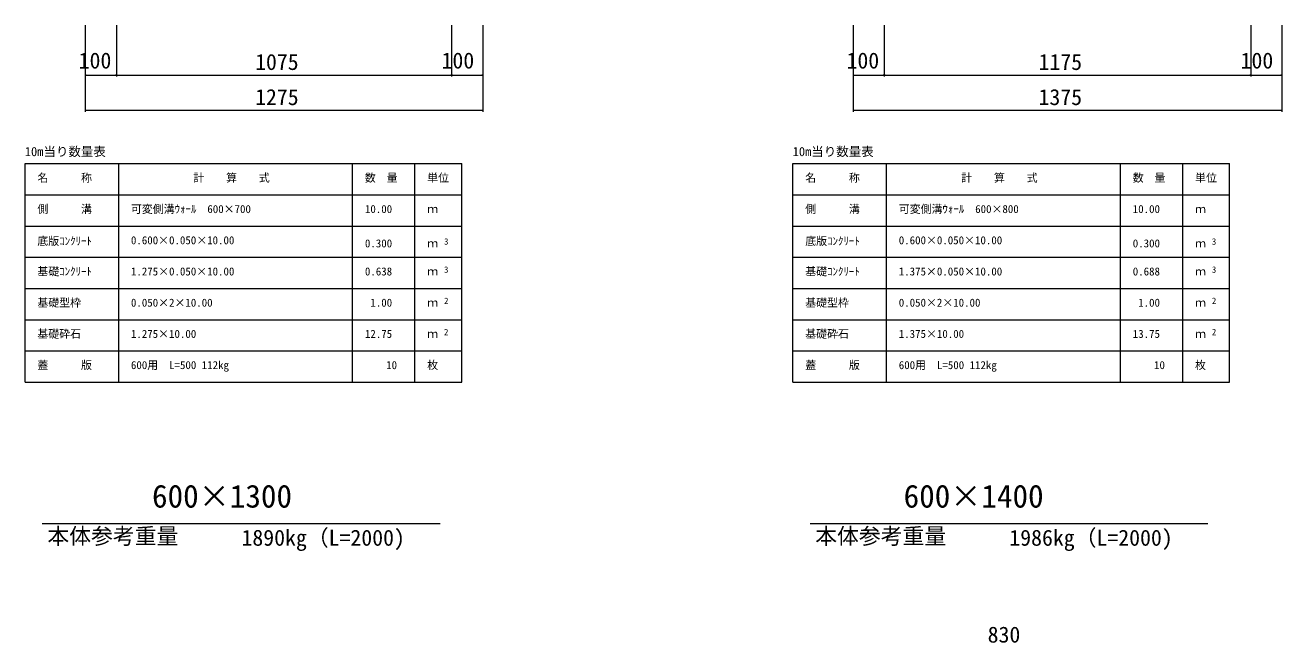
# Model space of a CAD drawing. Units: millimetres on the paper, scale 1:20. Extents: x 0 to 841, y 0 to 594.
# Drawn here: x 196.4 to 397.9, y 337.7 to 436.7 of the extents above; entities that cross this region are included whole.
import ezdxf
from ezdxf.enums import TextEntityAlignment as Align

# ---------------------------------------------------------------- set-up
doc = ezdxf.new("R2010")
doc.units = ezdxf.units.MM
doc.layers.add('D-STR-DIM（寸法）', color=7, linetype='Continuous', lineweight=18)
doc.layers.add('D-STR-HTXT（旗揚げ）', color=4, linetype='Continuous', lineweight=18)
doc.layers.add('D-STR-TXT（文字）', color=7, linetype='Continuous')
doc.styles.add('ＭＳ ゴシック', font='')
doc.styles.get('ＭＳ ゴシック').set_extended_font_data('MS Gothic')

msp = doc.modelspace()

# ---------------------------------------------------------------- linework, layer by layer
at = {"layer": 'D-STR-DIM（寸法）'}
for p, q in [((206.006, 436.674), (206.006, 422.801)), ((206.006, 436.674), (206.006, 428.424)), ((211.006, 436.674), (211.006, 428.424)), ((211.006, 436.674), (211.006, 428.424)), ((264.756, 436.674), (264.756, 428.424)), ((264.756, 436.674), (264.756, 428.424)), ((269.756, 436.674), (269.756, 428.424)), ((269.756, 436.674), (269.756, 422.801)), ((329.108, 436.674), (329.108, 422.801)), ((329.108, 436.674), (329.108, 428.424)), ((334.108, 436.674), (334.108, 428.424)), ((334.108, 436.674), (334.108, 428.424)), ((392.858, 436.674), (392.858, 428.424)), ((392.858, 436.674), (392.858, 428.424)), ((397.858, 436.674), (397.858, 428.424)), ((397.858, 436.674), (397.858, 422.801)), ((206.006, 428.674), (206.156, 428.699)), ((206.006, 428.674), (206.026, 428.674)), ((206.156, 428.649), (206.006, 428.674)), ((206.026, 428.674), (210.986, 428.674)), ((210.856, 428.699), (211.006, 428.674)), ((211.006, 428.674), (210.856, 428.649)), ((211.006, 428.674), (210.986, 428.674)), ((211.006, 428.674), (211.156, 428.699)), ((211.006, 428.674), (211.026, 428.674)), ((211.156, 428.649), (211.006, 428.674)), ((211.026, 428.674), (264.736, 428.674)), ((264.606, 428.699), (264.756, 428.674)), ((264.756, 428.674), (264.606, 428.649)), ((264.756, 428.674), (264.736, 428.674)), ((264.756, 428.674), (264.906, 428.699)), ((264.756, 428.674), (264.776, 428.674)), ((264.906, 428.649), (264.756, 428.674)), ((264.776, 428.674), (269.736, 428.674)), ((269.606, 428.699), (269.756, 428.674)), ((269.756, 428.674), (269.606, 428.649)), ((269.756, 428.674), (269.736, 428.674)), ((329.108, 428.674), (329.258, 428.699)), ((329.108, 428.674), (329.128, 428.674)), ((329.258, 428.649), (329.108, 428.674)), ((329.128, 428.674), (334.088, 428.674)), ((333.958, 428.699), (334.108, 428.674)), ((334.108, 428.674), (333.958, 428.649)), ((334.108, 428.674), (334.088, 428.674)), ((334.108, 428.674), (334.258, 428.699)), ((334.108, 428.674), (334.128, 428.674)), ((334.258, 428.649), (334.108, 428.674)), ((334.128, 428.674), (392.838, 428.674)), ((392.708, 428.699), (392.858, 428.674)), ((392.858, 428.674), (392.708, 428.649)), ((392.858, 428.674), (392.838, 428.674)), ((392.858, 428.674), (393.008, 428.699)), ((392.858, 428.674), (392.878, 428.674)), ((393.008, 428.649), (392.858, 428.674)), ((392.878, 428.674), (397.838, 428.674)), ((397.708, 428.699), (397.858, 428.674)), ((397.858, 428.674), (397.708, 428.649)), ((397.858, 428.674), (397.838, 428.674)), ((206.006, 423.051), (206.156, 423.076)), ((206.006, 423.051), (206.026, 423.051)), ((206.156, 423.026), (206.006, 423.051)), ((206.026, 423.051), (269.736, 423.051)), ((269.606, 423.076), (269.756, 423.051)), ((269.756, 423.051), (269.606, 423.026)), ((269.756, 423.051), (269.736, 423.051)), ((329.108, 423.051), (329.258, 423.076)), ((329.108, 423.051), (329.128, 423.051)), ((329.258, 423.026), (329.108, 423.051)), ((329.128, 423.051), (397.838, 423.051)), ((397.708, 423.076), (397.858, 423.051)), ((397.858, 423.051), (397.708, 423.026)), ((397.858, 423.051), (397.838, 423.051))]:
    msp.add_line(p, q, dxfattribs=at)
at = {"layer": 'D-STR-HTXT（旗揚げ）'}
for p, q in [((196.378, 414.486), (266.378, 414.486)), ((196.378, 379.486), (196.378, 414.486)), ((211.378, 379.486), (211.378, 414.486)), ((248.878, 379.486), (248.878, 414.486)), ((258.878, 398.486), (258.878, 414.486)), ((258.878, 379.486), (258.878, 414.486)), ((266.378, 379.486), (266.378, 414.486)), ((319.48, 414.486), (389.48, 414.486)), ((319.48, 379.486), (319.48, 414.486)), ((334.48, 379.486), (334.48, 414.486)), ((371.98, 379.486), (371.98, 414.486)), ((381.98, 398.486), (381.98, 414.486)), ((381.98, 379.486), (381.98, 414.486)), ((389.48, 379.486), (389.48, 414.486)), ((196.378, 409.486), (266.378, 409.486)), ((319.48, 409.486), (389.48, 409.486)), ((196.378, 404.486), (266.378, 404.486)), ((319.48, 404.486), (389.48, 404.486)), ((196.378, 399.486), (266.378, 399.486)), ((319.48, 399.486), (389.48, 399.486)), ((196.378, 394.486), (266.378, 394.486)), ((319.48, 394.486), (389.48, 394.486)), ((196.378, 389.486), (266.378, 389.486)), ((319.48, 389.486), (389.48, 389.486)), ((196.378, 384.486), (266.378, 384.486)), ((319.48, 384.486), (389.48, 384.486)), ((196.378, 379.486), (266.378, 379.486)), ((319.48, 379.486), (389.48, 379.486)), ((199.114, 356.833), (262.898, 356.833)), ((322.216, 356.833), (385.999, 356.833))]:
    msp.add_line(p, q, dxfattribs=at)

# ---------------------------------------------------------------- texts
at = {"layer": 'D-STR-DIM（寸法）', "style": 'ＭＳ ゴシック'}
for s, p in [('100', (204.961, 428.953)), ('1075', (233.244, 428.724)), ('100', (263.139, 428.953)), ('100', (328.063, 428.953)), ('1175', (358.846, 428.724)), ('100', (391.241, 428.953)), ('1275', (233.244, 423.101)), ('1375', (358.846, 423.101)), ('830', (350.688, 336.987))]:
    msp.add_text(s, height=2.566, dxfattribs=at).set_placement(p, align=Align.BOTTOM_LEFT)
at = {"layer": 'D-STR-TXT（文字）', "style": 'ＭＳ ゴシック'}
for s, height, p in [('10m当り数量表', 1.466, (196.324, 415.249)), ('10m当り数量表', 1.466, (319.426, 415.249)), ('名\u3000\u3000\u3000称', 1.283, (198.34, 411.187)), ('計\u3000\u3000算\u3000\u3000式', 1.283, (223.344, 411.187)), ('数\u3000量', 1.283, (250.84, 411.187)), ('単位', 1.283, (260.84, 411.187)), ('名\u3000\u3000\u3000称', 1.283, (321.442, 411.187)), ('計\u3000\u3000算\u3000\u3000式', 1.283, (346.446, 411.187)), ('数\u3000量', 1.283, (373.942, 411.187)), ('単位', 1.283, (383.942, 411.187)), ('側\u3000\u3000\u3000溝', 1.283, (198.34, 406.187)), ('可変側溝ｳｫｰﾙ\u3000600×700', 1.283, (213.34, 406.187)), ('10.00', 1.283, (250.853, 406.187)), ('ｍ', 1.283, (260.84, 406.187)), ('側\u3000\u3000\u3000溝', 1.283, (321.442, 406.187)), ('可変側溝ｳｫｰﾙ\u3000600×800', 1.283, (336.442, 406.187)), ('10.00', 1.283, (373.955, 406.187)), ('ｍ', 1.283, (383.942, 406.187)), ('底版ｺﾝｸﾘｰﾄ', 1.283, (198.34, 401.055)), ('0.600×0.050×10.00', 1.283, (213.34, 401.187)), ('0.300', 1.283, (250.853, 400.687)), ('ｍ', 1.283, (260.84, 400.687)), ('3', 1.026, (263.541, 401.19)), ('底版ｺﾝｸﾘｰﾄ', 1.283, (321.442, 401.055)), ('0.600×0.050×10.00', 1.283, (336.442, 401.187)), ('0.300', 1.283, (373.955, 400.687)), ('ｍ', 1.283, (383.942, 400.687)), ('3', 1.026, (386.643, 401.19)), ('基礎ｺﾝｸﾘｰﾄ', 1.283, (198.34, 396.187)), ('1.275×0.050×10.00', 1.283, (213.34, 396.187)), ('0.638', 1.283, (250.853, 396.187)), ('ｍ', 1.283, (260.84, 396.187)), ('3', 1.026, (263.541, 396.69)), ('基礎ｺﾝｸﾘｰﾄ', 1.283, (321.442, 396.187)), ('1.375×0.050×10.00', 1.283, (336.442, 396.187)), ('0.688', 1.283, (373.955, 396.187)), ('ｍ', 1.283, (383.942, 396.187)), ('3', 1.026, (386.643, 396.69)), ('基礎型枠', 1.283, (198.34, 391.187)), ('2', 1.026, (263.541, 391.69)), ('基礎型枠', 1.283, (321.442, 391.187)), ('2', 1.026, (386.643, 391.69)), ('0.050×2×10.00', 1.283, (213.34, 391.187)), (' 1.00', 1.283, (250.853, 391.187)), ('ｍ', 1.283, (260.84, 391.187)), ('0.050×2×10.00', 1.283, (336.442, 391.187)), (' 1.00', 1.283, (373.955, 391.187)), ('ｍ', 1.283, (383.942, 391.187)), ('基礎砕石', 1.283, (198.34, 386.187)), ('1.275×10.00', 1.283, (213.34, 386.187)), ('12.75', 1.283, (250.853, 386.187)), ('ｍ', 1.283, (260.84, 386.187)), ('2', 1.026, (263.541, 386.69)), ('基礎砕石', 1.283, (321.442, 386.187)), ('1.375×10.00', 1.283, (336.442, 386.187)), ('13.75', 1.283, (373.955, 386.187)), ('ｍ', 1.283, (383.942, 386.187)), ('2', 1.026, (386.643, 386.69)), ('蓋\u3000\u3000\u3000版', 1.283, (198.34, 381.187)), ('600用\u3000L=500 112kg', 1.283, (213.34, 381.187)), ('10', 1.283, (254.264, 381.187)), ('枚', 1.283, (260.84, 381.187)), ('蓋\u3000\u3000\u3000版', 1.283, (321.442, 381.187)), ('600用\u3000L=500 112kg', 1.283, (336.442, 381.187)), ('10', 1.283, (377.366, 381.187)), ('枚', 1.283, (383.942, 381.187)), ('600×1300', 3.666, (216.722, 358.281)), ('600×1400', 3.666, (337.218, 358.281)), ('本体参考重量', 2.566, (199.945, 352.766)), ('1890kg（L=2000)', 2.566, (231.065, 352.502)), ('本体参考重量', 2.566, (323.047, 352.766)), ('1986kg（L=2000)', 2.566, (354.166, 352.502))]:
    msp.add_text(s, height=height, dxfattribs=at).set_placement(p, align=Align.BOTTOM_LEFT)

doc.saveas('drawing.dxf')
